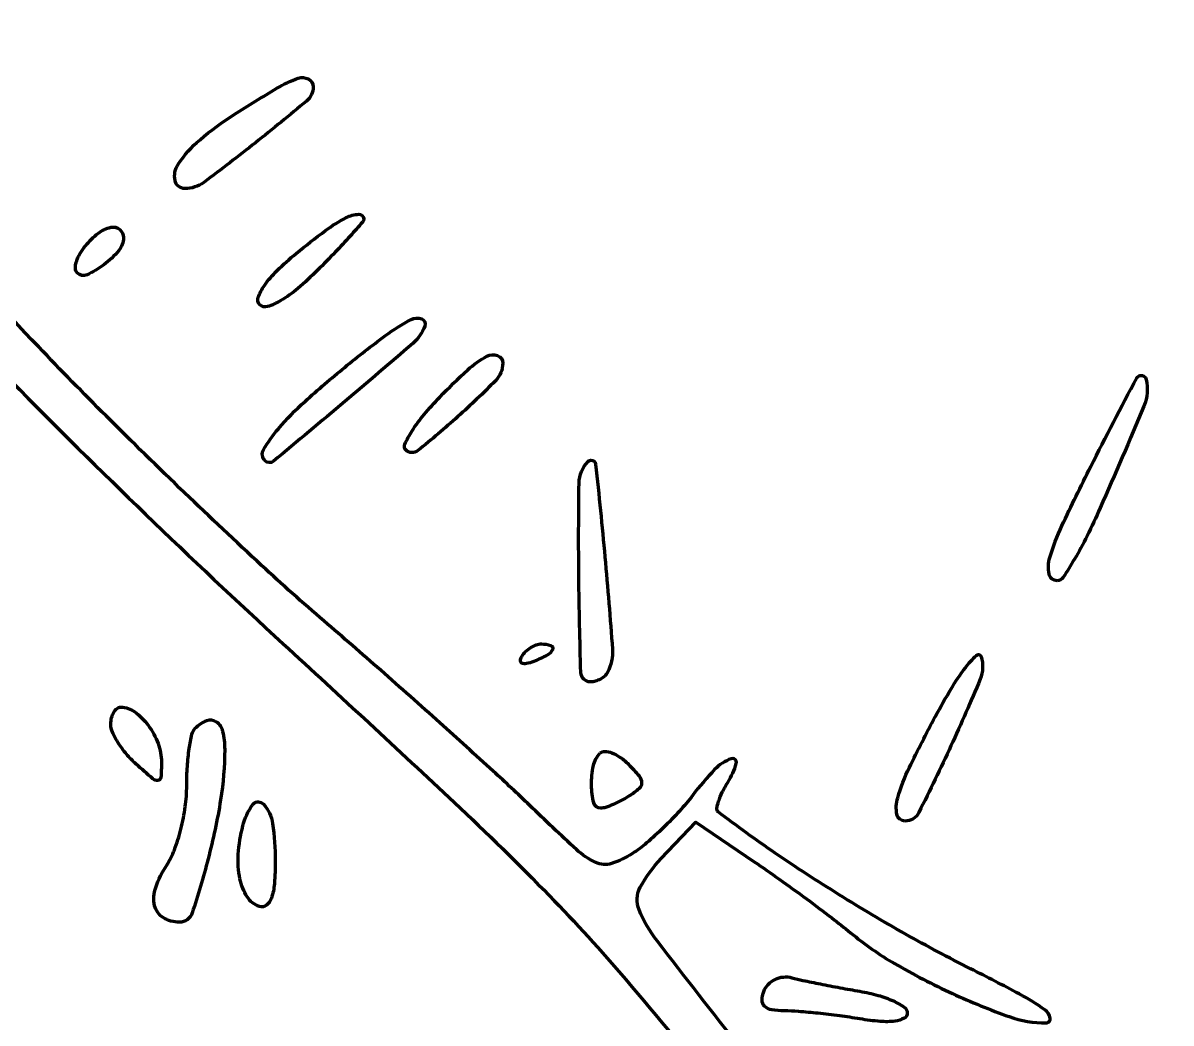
# Model space of a CAD drawing. Extents: x -683.2 to -647, y -482.4 to -428.5.
# Drawn here: x -666.122 to -662.996, y -456.956 to -454.235 of the extents above; entities that cross this region are included whole.
import ezdxf

# ---------------------------------------------------------------- set-up
doc = ezdxf.new("R2010")
doc.units = 0
doc.layers.add('layer0', color=255, linetype='CONTINUOUS', lineweight=100)

msp = doc.modelspace()

# ---------------------------------------------------------------- linework, layer by layer
at = {"layer": 'layer0'}
msp.add_lwpolyline([(-664.3841, -456.5083), (-664.2894, -456.4095), (-664.1308, -456.5171)], dxfattribs=at)
for points, knots in [([(-672.3943, -449.1575), (-672.3516, -449.1482), (-672.3095, -449.1358), (-672.2686, -449.1203), (-672.2686, -449.1203), (-672.2031, -449.0956), (-672.138, -449.0696), (-672.0735, -449.0424), (-672.0735, -449.0424), (-671.9922, -449.008), (-671.9096, -448.977), (-671.8258, -448.9494), (-671.8258, -448.9494), (-671.7664, -448.9298), (-671.7051, -448.9169), (-671.6429, -448.9109), (-671.6429, -448.9109), (-671.5935, -448.9061), (-671.5436, -448.909), (-671.4951, -448.9195), (-671.4951, -448.9195), (-671.4478, -448.9298), (-671.4025, -448.9479), (-671.3611, -448.9732), (-671.3611, -448.9732), (-671.3367, -448.988), (-671.3137, -449.0051), (-671.2923, -449.0241), (-671.2923, -449.0241), (-671.2796, -449.0355), (-671.2719, -449.0514), (-671.2711, -449.0685), (-671.2711, -449.0685), (-671.2704, -449.0822), (-671.2787, -449.0947), (-671.2917, -449.0993), (-671.2917, -449.0993), (-671.3117, -449.1065), (-671.3329, -449.1102), (-671.3542, -449.1102), (-671.3542, -449.1102), (-671.3762, -449.1102), (-671.3976, -449.1177), (-671.4147, -449.1316), (-671.4147, -449.1316), (-671.4297, -449.1436), (-671.4371, -449.1628), (-671.4343, -449.1818), (-671.4343, -449.1818), (-671.4292, -449.216), (-671.4185, -449.2491), (-671.4027, -449.2798), (-671.4027, -449.2798), (-671.3704, -449.3423), (-671.3365, -449.4041), (-671.3013, -449.4651), (-671.3013, -449.4651), (-671.2452, -449.5622), (-671.1848, -449.6567), (-671.1201, -449.7484), (-671.1201, -449.7484), (-671.0541, -449.842), (-670.9841, -449.9328), (-670.9105, -450.0205), (-670.9105, -450.0205), (-670.8092, -450.141), (-670.705, -450.2589), (-670.5977, -450.3742), (-670.5977, -450.3742), (-670.4092, -450.577), (-670.2195, -450.7788), (-670.0289, -450.9796), (-670.0289, -450.9796), (-669.9205, -451.0937), (-669.8129, -451.2086), (-669.7061, -451.3241), (-669.7061, -451.3241), (-669.591, -451.4487), (-669.4765, -451.5739), (-669.3627, -451.6997), (-669.3627, -451.6997), (-669.2574, -451.8162), (-669.1526, -451.9333), (-669.0486, -452.0509), (-669.0486, -452.0509), (-668.9728, -452.1365), (-668.8983, -452.2231), (-668.8249, -452.3108), (-668.8249, -452.3108), (-668.576, -452.6081), (-668.3215, -452.9007), (-668.0615, -453.1883), (-668.0615, -453.1883), (-667.7466, -453.5365), (-667.428, -453.8813), (-667.1057, -454.2226), (-667.1057, -454.2226), (-666.7918, -454.555), (-666.4744, -454.884), (-666.1534, -455.2096), (-666.1534, -455.2096), (-665.9127, -455.4537), (-665.6658, -455.6918), (-665.4131, -455.9236), (-665.4131, -455.9236), (-665.257, -456.0669), (-665.1015, -456.211), (-664.9467, -456.3558), (-664.9467, -456.3558), (-664.8588, -456.4381), (-664.7728, -456.5225), (-664.6889, -456.6089), (-664.6889, -456.6089), (-664.617, -456.6829), (-664.5475, -456.7592), (-664.4806, -456.8377), (-664.4806, -456.8377), (-664.3928, -456.9406), (-664.3065, -457.0448), (-664.2218, -457.1502), (-664.2218, -457.1502), (-664.0589, -457.3529), (-663.8885, -457.5495), (-663.7112, -457.7397), (-663.7112, -457.7397), (-663.552, -457.9104), (-663.3842, -458.073), (-663.2085, -458.2268), (-663.2085, -458.2268), (-663.049, -458.3665), (-662.8816, -458.4971), (-662.7074, -458.618), (-662.7074, -458.618), (-662.5461, -458.7299), (-662.377, -458.8304), (-662.2015, -458.9184), (-662.2015, -458.9184), (-662.162, -458.9383), (-662.1227, -458.9589), (-662.084, -458.9803), (-662.084, -458.9803), (-662.0509, -458.9984), (-662.0184, -459.0176), (-661.9865, -459.0378), (-661.9865, -459.0378), (-661.9606, -459.0542), (-661.935, -459.0711), (-661.9097, -459.0884), (-661.9097, -459.0884), (-661.9036, -459.0926), (-661.9008, -459.1003), (-661.9029, -459.1074), (-661.9029, -459.1074), (-661.9048, -459.1138), (-661.9083, -459.1197), (-661.9131, -459.1244), (-661.9131, -459.1244), (-661.9223, -459.1334), (-661.9319, -459.142), (-661.942, -459.1502), (-661.942, -459.1502), (-661.954, -459.1601), (-661.9666, -459.1695), (-661.9794, -459.1783), (-661.9794, -459.1783), (-661.9933, -459.1878), (-662.0075, -459.1968), (-662.022, -459.2053), (-662.022, -459.2053), (-662.0452, -459.2188), (-662.0692, -459.2312), (-662.0938, -459.2422), (-662.0938, -459.2422), (-662.1075, -459.2484), (-662.1227, -459.2508), (-662.1376, -459.2491), (-662.1376, -459.2491), (-662.1547, -459.2472), (-662.1711, -459.2421), (-662.1863, -459.234), (-662.1863, -459.234), (-662.2219, -459.2149), (-662.2571, -459.1952), (-662.2919, -459.1748), (-662.2919, -459.1748), (-662.3359, -459.149), (-662.3813, -459.1257), (-662.4278, -459.1049), (-662.4278, -459.1049), (-662.4703, -459.0859), (-662.5141, -459.07), (-662.5589, -459.0574), (-662.5589, -459.0574), (-662.5893, -459.0488), (-662.6206, -459.0434), (-662.6522, -459.0413), (-662.6522, -459.0413), (-662.663, -459.0406), (-662.6724, -459.0488), (-662.6732, -459.0597), (-662.6732, -459.0597), (-662.6733, -459.0622), (-662.673, -459.0648), (-662.6722, -459.0672), (-662.6722, -459.0672), (-662.6694, -459.0754), (-662.6644, -459.0826), (-662.6578, -459.088), (-662.6578, -459.088), (-662.6406, -459.1019), (-662.6232, -459.1154), (-662.6053, -459.1284), (-662.6053, -459.1284), (-662.5837, -459.1443), (-662.5616, -459.1596), (-662.5391, -459.1741), (-662.5391, -459.1741), (-662.5142, -459.1902), (-662.4888, -459.2058), (-662.4631, -459.2209), (-662.4631, -459.2209), (-662.438, -459.2355), (-662.4134, -459.2509), (-662.3893, -459.2669), (-662.3893, -459.2669), (-662.3688, -459.2805), (-662.3491, -459.2951), (-662.3301, -459.3106), (-662.3301, -459.3106), (-662.3155, -459.3225), (-662.3014, -459.3351), (-662.2878, -459.3482), (-662.2878, -459.3482), (-662.2831, -459.3528), (-662.2822, -459.36), (-662.2857, -459.3656), (-662.2857, -459.3656), (-662.2896, -459.372), (-662.2952, -459.3772), (-662.3018, -459.3808), (-662.3018, -459.3808), (-662.3193, -459.3901), (-662.3369, -459.3992), (-662.3547, -459.4078), (-662.3547, -459.4078), (-662.3763, -459.4183), (-662.3982, -459.4282), (-662.4203, -459.4375), (-662.4203, -459.4375), (-662.4449, -459.4478), (-662.4696, -459.4576), (-662.4946, -459.4669)], [0, 0, 0, 0, 0.015873, 0.015873, 0.015873, 0.015873, 0.031746, 0.031746, 0.031746, 0.031746, 0.047619, 0.047619, 0.047619, 0.047619, 0.063492, 0.063492, 0.063492, 0.063492, 0.079365, 0.079365, 0.079365, 0.079365, 0.095238, 0.095238, 0.095238, 0.095238, 0.111111, 0.111111, 0.111111, 0.111111, 0.126984, 0.126984, 0.126984, 0.126984, 0.142857, 0.142857, 0.142857, 0.142857, 0.15873, 0.15873, 0.15873, 0.15873, 0.174603, 0.174603, 0.174603, 0.174603, 0.190476, 0.190476, 0.190476, 0.190476, 0.206349, 0.206349, 0.206349, 0.206349, 0.222222, 0.222222, 0.222222, 0.222222, 0.238095, 0.238095, 0.238095, 0.238095, 0.253968, 0.253968, 0.253968, 0.253968, 0.269841, 0.269841, 0.269841, 0.269841, 0.285714, 0.285714, 0.285714, 0.285714, 0.301587, 0.301587, 0.301587, 0.301587, 0.31746, 0.31746, 0.31746, 0.31746, 0.333333, 0.333333, 0.333333, 0.333333, 0.349206, 0.349206, 0.349206, 0.349206, 0.365079, 0.365079, 0.365079, 0.365079, 0.380952, 0.380952, 0.380952, 0.380952, 0.396825, 0.396825, 0.396825, 0.396825, 0.412698, 0.412698, 0.412698, 0.412698, 0.428571, 0.428571, 0.428571, 0.428571, 0.444444, 0.444444, 0.444444, 0.444444, 0.460317, 0.460317, 0.460317, 0.460317, 0.476191, 0.476191, 0.476191, 0.476191, 0.492064, 0.492064, 0.492064, 0.492064, 0.507937, 0.507937, 0.507937, 0.507937, 0.52381, 0.52381, 0.52381, 0.52381, 0.539683, 0.539683, 0.539683, 0.539683, 0.555556, 0.555556, 0.555556, 0.555556, 0.571429, 0.571429, 0.571429, 0.571429, 0.587302, 0.587302, 0.587302, 0.587302, 0.603175, 0.603175, 0.603175, 0.603175, 0.619048, 0.619048, 0.619048, 0.619048, 0.634921, 0.634921, 0.634921, 0.634921, 0.650794, 0.650794, 0.650794, 0.650794, 0.666667, 0.666667, 0.666667, 0.666667, 0.68254, 0.68254, 0.68254, 0.68254, 0.698413, 0.698413, 0.698413, 0.698413, 0.714286, 0.714286, 0.714286, 0.714286, 0.730159, 0.730159, 0.730159, 0.730159, 0.746032, 0.746032, 0.746032, 0.746032, 0.761905, 0.761905, 0.761905, 0.761905, 0.777778, 0.777778, 0.777778, 0.777778, 0.793651, 0.793651, 0.793651, 0.793651, 0.809524, 0.809524, 0.809524, 0.809524, 0.825397, 0.825397, 0.825397, 0.825397, 0.84127, 0.84127, 0.84127, 0.84127, 0.857143, 0.857143, 0.857143, 0.857143, 0.873016, 0.873016, 0.873016, 0.873016, 0.888889, 0.888889, 0.888889, 0.888889, 0.904762, 0.904762, 0.904762, 0.904762, 0.920635, 0.920635, 0.920635, 0.920635, 0.936508, 0.936508, 0.936508, 0.936508, 0.952381, 0.952381, 0.952381, 0.952381, 0.968254, 0.968254, 0.968254, 0.968254, 0.984127, 0.984127, 0.984127, 0.984127, 1, 1, 1, 1]), ([(-666.0787, -455.1162), (-666.1769, -455.0131), (-666.2724, -454.9073), (-666.3652, -454.7993), (-666.3652, -454.7993), (-666.4191, -454.7365), (-666.4653, -454.6676), (-666.5031, -454.594), (-666.5031, -454.594), (-666.5324, -454.5368), (-666.5508, -454.4746), (-666.5574, -454.4107), (-666.5574, -454.4107), (-666.5649, -454.3379), (-666.5632, -454.2645), (-666.5524, -454.1922), (-666.5524, -454.1922), (-666.5477, -454.1608), (-666.545, -454.1292), (-666.5446, -454.0974), (-666.5446, -454.0974), (-666.5442, -454.0742), (-666.5477, -454.0511), (-666.555, -454.029), (-666.555, -454.029), (-666.5636, -454.003), (-666.5752, -453.978), (-666.5896, -453.9547), (-666.5896, -453.9547), (-666.6164, -453.9113), (-666.6441, -453.8686), (-666.6727, -453.8265), (-666.6727, -453.8265), (-666.7213, -453.7551), (-666.7657, -453.681), (-666.806, -453.6047), (-666.806, -453.6047), (-666.8404, -453.5394), (-666.8689, -453.4713), (-666.8912, -453.401), (-666.8912, -453.401), (-666.9117, -453.3366), (-666.9257, -453.2703), (-666.933, -453.2031), (-666.933, -453.2031), (-666.9404, -453.1353), (-666.9412, -453.067), (-666.9354, -452.9991), (-666.9354, -452.9991), (-666.9308, -452.9451), (-666.9296, -452.8909), (-666.9319, -452.8368), (-666.9319, -452.8368), (-666.9339, -452.7877), (-666.9401, -452.7388), (-666.9504, -452.6907), (-666.9504, -452.6907), (-666.9596, -452.6481), (-666.9728, -452.6065), (-666.9899, -452.5664), (-666.9899, -452.5664), (-667.0048, -452.5315), (-667.0247, -452.4989), (-667.049, -452.4696), (-667.049, -452.4696), (-667.0667, -452.4483), (-667.0891, -452.4315), (-667.1144, -452.4204), (-667.1144, -452.4204), (-667.128, -452.4145), (-667.1439, -452.4207), (-667.1498, -452.4343), (-667.1498, -452.4343), (-667.1506, -452.4363), (-667.1512, -452.4383), (-667.1516, -452.4405), (-667.1516, -452.4405), (-667.1572, -452.4724), (-667.1545, -452.5053), (-667.1438, -452.536), (-667.1438, -452.536), (-667.1274, -452.5832), (-667.1075, -452.6292), (-667.0844, -452.6734), (-667.0844, -452.6734), (-667.0715, -452.6981), (-667.0601, -452.7234), (-667.0504, -452.7494), (-667.0504, -452.7494), (-667.042, -452.7715), (-667.0358, -452.7944), (-667.0319, -452.8177), (-667.0319, -452.8177), (-667.0278, -452.842), (-667.026, -452.8666), (-667.0264, -452.8913), (-667.0264, -452.8913), (-667.027, -452.9223), (-667.0289, -452.9533), (-667.0323, -452.9841), (-667.0323, -452.9841), (-667.0392, -453.0473), (-667.0383, -453.111), (-667.0295, -453.1739), (-667.0295, -453.1739), (-667.0185, -453.2529), (-667.0025, -453.3311), (-666.9816, -453.4081), (-666.9816, -453.4081), (-666.9595, -453.4896), (-666.9324, -453.5697), (-666.9005, -453.648), (-666.9005, -453.648), (-666.871, -453.7204), (-666.8359, -453.7904), (-666.7955, -453.8574), (-666.7955, -453.8574), (-666.7744, -453.8925), (-666.7548, -453.9286), (-666.7367, -453.9654), (-666.7367, -453.9654), (-666.722, -453.9954), (-666.7097, -454.0265), (-666.6999, -454.0584), (-666.6999, -454.0584), (-666.6898, -454.0911), (-666.6823, -454.1245), (-666.6774, -454.1583), (-666.6774, -454.1583), (-666.671, -454.2016), (-666.6663, -454.2451), (-666.6632, -454.2887)], [0, 0, 0, 0, 0.030303, 0.030303, 0.030303, 0.030303, 0.060606, 0.060606, 0.060606, 0.060606, 0.090909, 0.090909, 0.090909, 0.090909, 0.121212, 0.121212, 0.121212, 0.121212, 0.151515, 0.151515, 0.151515, 0.151515, 0.181818, 0.181818, 0.181818, 0.181818, 0.212121, 0.212121, 0.212121, 0.212121, 0.242424, 0.242424, 0.242424, 0.242424, 0.272727, 0.272727, 0.272727, 0.272727, 0.30303, 0.30303, 0.30303, 0.30303, 0.333333, 0.333333, 0.333333, 0.333333, 0.363636, 0.363636, 0.363636, 0.363636, 0.393939, 0.393939, 0.393939, 0.393939, 0.424242, 0.424242, 0.424242, 0.424242, 0.454545, 0.454545, 0.454545, 0.454545, 0.484848, 0.484848, 0.484848, 0.484848, 0.515152, 0.515152, 0.515152, 0.515152, 0.545455, 0.545455, 0.545455, 0.545455, 0.575758, 0.575758, 0.575758, 0.575758, 0.606061, 0.606061, 0.606061, 0.606061, 0.636364, 0.636364, 0.636364, 0.636364, 0.666667, 0.666667, 0.666667, 0.666667, 0.69697, 0.69697, 0.69697, 0.69697, 0.727273, 0.727273, 0.727273, 0.727273, 0.757576, 0.757576, 0.757576, 0.757576, 0.787879, 0.787879, 0.787879, 0.787879, 0.818182, 0.818182, 0.818182, 0.818182, 0.848485, 0.848485, 0.848485, 0.848485, 0.878788, 0.878788, 0.878788, 0.878788, 0.909091, 0.909091, 0.909091, 0.909091, 0.939394, 0.939394, 0.939394, 0.939394, 0.969697, 0.969697, 0.969697, 0.969697, 1, 1, 1, 1]), ([(-665.3725, -454.3853), (-665.3925, -454.3923), (-665.4118, -454.4013), (-665.4301, -454.4123), (-665.4301, -454.4123), (-665.4692, -454.4358), (-665.5081, -454.4597), (-665.5466, -454.4842), (-665.5466, -454.4842), (-665.579, -454.5048), (-665.61, -454.5275), (-665.6393, -454.5523), (-665.6393, -454.5523), (-665.6622, -454.5716), (-665.6823, -454.5941), (-665.6989, -454.6191), (-665.6989, -454.6191), (-665.7076, -454.6321), (-665.7107, -454.648), (-665.7076, -454.6633), (-665.7076, -454.6633), (-665.705, -454.6762), (-665.6937, -454.6854), (-665.6807, -454.6854), (-665.6807, -454.6854), (-665.6622, -454.6854), (-665.6442, -454.6795), (-665.6293, -454.6685), (-665.6293, -454.6685), (-665.5819, -454.6333), (-665.535, -454.5974), (-665.4888, -454.5607), (-665.4888, -454.5607), (-665.4418, -454.5235), (-665.3954, -454.4856), (-665.3495, -454.4471), (-665.3495, -454.4471), (-665.3381, -454.4375), (-665.3315, -454.4234), (-665.3315, -454.4085), (-665.3315, -454.4085), (-665.3315, -454.3996), (-665.3365, -454.3914), (-665.3445, -454.3872), (-665.3445, -454.3872), (-665.3531, -454.3827), (-665.3633, -454.382), (-665.3725, -454.3853), (-665.3725, -454.3853), (-665.3725, -454.3853), (-665.3725, -454.3853), (-665.3725, -454.3853)], [0, 0, 0, 0, 0.076923, 0.076923, 0.076923, 0.076923, 0.153846, 0.153846, 0.153846, 0.153846, 0.230769, 0.230769, 0.230769, 0.230769, 0.307692, 0.307692, 0.307692, 0.307692, 0.384615, 0.384615, 0.384615, 0.384615, 0.461538, 0.461538, 0.461538, 0.461538, 0.538462, 0.538462, 0.538462, 0.538462, 0.615385, 0.615385, 0.615385, 0.615385, 0.692308, 0.692308, 0.692308, 0.692308, 0.769231, 0.769231, 0.769231, 0.769231, 0.846154, 0.846154, 0.846154, 0.846154, 0.923077, 0.923077, 0.923077, 0.923077, 1, 1, 1, 1]), ([(-665.2414, -454.7644), (-665.2612, -454.7746), (-665.2802, -454.7864), (-665.2982, -454.7997), (-665.2982, -454.7997), (-665.3252, -454.8198), (-665.3517, -454.8405), (-665.3777, -454.8619), (-665.3777, -454.8619), (-665.3956, -454.8767), (-665.413, -454.8922), (-665.4296, -454.9084), (-665.4296, -454.9084), (-665.4423, -454.9209), (-665.454, -454.9344), (-665.4643, -454.949), (-665.4643, -454.949), (-665.4714, -454.9589), (-665.4771, -454.9698), (-665.4813, -454.9812), (-665.4813, -454.9812), (-665.4838, -454.9882), (-665.4821, -454.9961), (-665.4768, -455.0013), (-665.4768, -455.0013), (-665.4713, -455.0068), (-665.4632, -455.0088), (-665.4557, -455.0065), (-665.4557, -455.0065), (-665.4431, -455.0025), (-665.431, -454.997), (-665.4196, -454.9902), (-665.4196, -454.9902), (-665.4033, -454.9805), (-665.3878, -454.9694), (-665.3734, -454.9571), (-665.3734, -454.9571), (-665.3547, -454.9412), (-665.3368, -454.9247), (-665.3195, -454.9074), (-665.3195, -454.9074), (-665.3033, -454.8911), (-665.2872, -454.8748), (-665.2714, -454.8582), (-665.2714, -454.8582), (-665.2576, -454.8439), (-665.2441, -454.8294), (-665.2308, -454.8146), (-665.2308, -454.8146), (-665.2195, -454.8021), (-665.2083, -454.7895), (-665.1973, -454.7769), (-665.1973, -454.7769), (-665.1951, -454.7744), (-665.1939, -454.7712), (-665.1939, -454.768), (-665.1939, -454.768), (-665.1939, -454.7677), (-665.1939, -454.7675), (-665.1939, -454.7672), (-665.1939, -454.7672), (-665.1944, -454.7601), (-665.2005, -454.7547), (-665.2076, -454.7552), (-665.2076, -454.7552), (-665.2194, -454.7559), (-665.2309, -454.7591), (-665.2414, -454.7644), (-665.2414, -454.7644), (-665.2414, -454.7644), (-665.2414, -454.7644), (-665.2414, -454.7644)], [0, 0, 0, 0, 0.055556, 0.055556, 0.055556, 0.055556, 0.111111, 0.111111, 0.111111, 0.111111, 0.166667, 0.166667, 0.166667, 0.166667, 0.222222, 0.222222, 0.222222, 0.222222, 0.277778, 0.277778, 0.277778, 0.277778, 0.333333, 0.333333, 0.333333, 0.333333, 0.388889, 0.388889, 0.388889, 0.388889, 0.444444, 0.444444, 0.444444, 0.444444, 0.5, 0.5, 0.5, 0.5, 0.555556, 0.555556, 0.555556, 0.555556, 0.611111, 0.611111, 0.611111, 0.611111, 0.666667, 0.666667, 0.666667, 0.666667, 0.722222, 0.722222, 0.722222, 0.722222, 0.777778, 0.777778, 0.777778, 0.777778, 0.833333, 0.833333, 0.833333, 0.833333, 0.888889, 0.888889, 0.888889, 0.888889, 0.944444, 0.944444, 0.944444, 0.944444, 1, 1, 1, 1]), ([(-665.8478, -454.8188), (-665.8478, -454.8102), (-665.8516, -454.802), (-665.8582, -454.7964), (-665.8582, -454.7964), (-665.8647, -454.791), (-665.8735, -454.7888), (-665.8818, -454.7906), (-665.8818, -454.7906), (-665.8943, -454.7933), (-665.9062, -454.7988), (-665.9163, -454.8067), (-665.9163, -454.8067), (-665.9293, -454.8169), (-665.9412, -454.8284), (-665.9517, -454.8411), (-665.9517, -454.8411), (-665.9573, -454.8479), (-665.9624, -454.8551), (-665.9668, -454.8627), (-665.9668, -454.8627), (-665.9708, -454.8696), (-665.9739, -454.8768), (-665.9762, -454.8844), (-665.9762, -454.8844), (-665.978, -454.8904), (-665.9789, -454.8966), (-665.9789, -454.9028), (-665.9789, -454.9028), (-665.9789, -454.9073), (-665.9772, -454.9117), (-665.974, -454.9148), (-665.974, -454.9148), (-665.9669, -454.9219), (-665.9562, -454.9239), (-665.9471, -454.9198), (-665.9471, -454.9198), (-665.9309, -454.9125), (-665.9156, -454.9034), (-665.9015, -454.8927), (-665.9015, -454.8927), (-665.8865, -454.8813), (-665.8727, -454.8682), (-665.8605, -454.8537), (-665.8605, -454.8537), (-665.8523, -454.844), (-665.8478, -454.8316), (-665.8478, -454.8188), (-665.8478, -454.8188), (-665.8478, -454.8188), (-665.8478, -454.8188), (-665.8478, -454.8188)], [0, 0, 0, 0, 0.076923, 0.076923, 0.076923, 0.076923, 0.153846, 0.153846, 0.153846, 0.153846, 0.230769, 0.230769, 0.230769, 0.230769, 0.307692, 0.307692, 0.307692, 0.307692, 0.384615, 0.384615, 0.384615, 0.384615, 0.461538, 0.461538, 0.461538, 0.461538, 0.538462, 0.538462, 0.538462, 0.538462, 0.615385, 0.615385, 0.615385, 0.615385, 0.692308, 0.692308, 0.692308, 0.692308, 0.769231, 0.769231, 0.769231, 0.769231, 0.846154, 0.846154, 0.846154, 0.846154, 0.923077, 0.923077, 0.923077, 0.923077, 1, 1, 1, 1]), ([(-665.0651, -455.0416), (-665.0895, -455.0542), (-665.1129, -455.0688), (-665.1349, -455.0854), (-665.1349, -455.0854), (-665.1724, -455.1135), (-665.2092, -455.1422), (-665.2455, -455.1718), (-665.2455, -455.1718), (-665.2824, -455.2017), (-665.3185, -455.2326), (-665.3537, -455.2644), (-665.3537, -455.2644), (-665.3795, -455.2877), (-665.4037, -455.3126), (-665.4263, -455.339), (-665.4263, -455.339), (-665.4413, -455.3567), (-665.4548, -455.3757), (-665.4666, -455.3958), (-665.4666, -455.3958), (-665.4724, -455.4056), (-665.4707, -455.4181), (-665.4626, -455.4261), (-665.4626, -455.4261), (-665.4564, -455.4323), (-665.4465, -455.4328), (-665.4398, -455.4272), (-665.4398, -455.4272), (-665.3747, -455.3733), (-665.3099, -455.3191), (-665.2453, -455.2647), (-665.2453, -455.2647), (-665.1832, -455.2125), (-665.1216, -455.1598), (-665.0604, -455.1067), (-665.0604, -455.1067), (-665.0457, -455.094), (-665.0344, -455.0779), (-665.0276, -455.0597), (-665.0276, -455.0597), (-665.0246, -455.052), (-665.0284, -455.0433), (-665.0361, -455.0402), (-665.0361, -455.0402), (-665.0455, -455.0365), (-665.0561, -455.037), (-665.0651, -455.0416), (-665.0651, -455.0416), (-665.0651, -455.0416), (-665.0651, -455.0416), (-665.0651, -455.0416)], [0, 0, 0, 0, 0.076923, 0.076923, 0.076923, 0.076923, 0.153846, 0.153846, 0.153846, 0.153846, 0.230769, 0.230769, 0.230769, 0.230769, 0.307692, 0.307692, 0.307692, 0.307692, 0.384615, 0.384615, 0.384615, 0.384615, 0.461538, 0.461538, 0.461538, 0.461538, 0.538462, 0.538462, 0.538462, 0.538462, 0.615385, 0.615385, 0.615385, 0.615385, 0.692308, 0.692308, 0.692308, 0.692308, 0.769231, 0.769231, 0.769231, 0.769231, 0.846154, 0.846154, 0.846154, 0.846154, 0.923077, 0.923077, 0.923077, 0.923077, 1, 1, 1, 1]), ([(-664.1308, -456.5171), (-664.1078, -456.5326), (-664.0851, -456.5484), (-664.0625, -456.5645), (-664.0625, -456.5645), (-664.0377, -456.5822), (-664.013, -456.6), (-663.9885, -456.6181), (-663.9885, -456.6181), (-663.9653, -456.6351), (-663.9424, -456.6523), (-663.9196, -456.6697), (-663.9196, -456.6697), (-663.9025, -456.6828), (-663.8856, -456.6963), (-663.8689, -456.71), (-663.8689, -456.71), (-663.8311, -456.7412), (-663.7908, -456.7693), (-663.7485, -456.7939), (-663.7485, -456.7939), (-663.6973, -456.8236), (-663.6448, -456.8508), (-663.5911, -456.8755), (-663.5911, -456.8755), (-663.5405, -456.8988), (-663.489, -456.9197), (-663.4366, -456.9384), (-663.4366, -456.9384), (-663.4041, -456.9499), (-663.3699, -456.9557), (-663.3355, -456.9554), (-663.3355, -456.9554), (-663.3348, -456.9554), (-663.3341, -456.9553), (-663.3334, -456.9552), (-663.3334, -456.9552), (-663.3275, -456.954), (-663.3237, -456.9482), (-663.3249, -456.9423), (-663.3249, -456.9423), (-663.3267, -456.9333), (-663.3318, -456.9254), (-663.3393, -456.92), (-663.3393, -456.92), (-663.3617, -456.904), (-663.3851, -456.8895), (-663.4094, -456.8766), (-663.4094, -456.8766), (-663.4533, -456.8532), (-663.4975, -456.8303), (-663.542, -456.808), (-663.542, -456.808), (-663.6017, -456.7781), (-663.6606, -456.7467), (-663.7188, -456.7139), (-663.7188, -456.7139), (-663.7798, -456.6794), (-663.8401, -456.6437), (-663.8997, -456.6066), (-663.8997, -456.6066), (-663.9584, -456.5701), (-664.0164, -456.5323), (-664.0735, -456.4933), (-664.0735, -456.4933), (-664.1264, -456.4572), (-664.1782, -456.4197), (-664.229, -456.3808), (-664.229, -456.3808), (-664.2317, -456.3787), (-664.2331, -456.3753), (-664.2325, -456.3719), (-664.2325, -456.3719), (-664.2315, -456.3653), (-664.23, -456.3588), (-664.2278, -456.3524), (-664.2278, -456.3524), (-664.2251, -456.3441), (-664.2217, -456.3359), (-664.2178, -456.328), (-664.2178, -456.328), (-664.2133, -456.3189), (-664.2083, -456.31), (-664.2029, -456.3013), (-664.2029, -456.3013), (-664.1928, -456.2852), (-664.1849, -456.2677), (-664.1795, -456.2495), (-664.1795, -456.2495), (-664.1788, -456.2473), (-664.1789, -456.245), (-664.1797, -456.2429), (-664.1797, -456.2429), (-664.1817, -456.2374), (-664.1877, -456.2346), (-664.1932, -456.2366), (-664.1932, -456.2366), (-664.2104, -456.2429), (-664.2259, -456.253), (-664.2385, -456.2663), (-664.2385, -456.2663), (-664.2596, -456.2885), (-664.2795, -456.3118), (-664.2982, -456.3361), (-664.2982, -456.3361), (-664.3096, -456.351), (-664.3217, -456.3655), (-664.3344, -456.3793), (-664.3344, -456.3793), (-664.3487, -456.3949), (-664.3635, -456.4101), (-664.3787, -456.4247), (-664.3787, -456.4247), (-664.3933, -456.4388), (-664.4083, -456.4525), (-664.4238, -456.4657), (-664.4238, -456.4657), (-664.436, -456.476), (-664.4489, -456.4857), (-664.4623, -456.4945), (-664.4623, -456.4945), (-664.48, -456.506), (-664.4991, -456.5152), (-664.5192, -456.5216), (-664.5192, -456.5216), (-664.5334, -456.5262), (-664.5488, -456.5252), (-664.5623, -456.5189), (-664.5623, -456.5189), (-664.5816, -456.5099), (-664.5994, -456.498), (-664.615, -456.4836), (-664.615, -456.4836), (-664.6578, -456.4441), (-664.7001, -456.4041), (-664.742, -456.3637), (-664.742, -456.3637), (-664.7747, -456.3322), (-664.8077, -456.3011), (-664.8412, -456.2705), (-664.8412, -456.2705), (-664.8895, -456.2265), (-664.9379, -456.1827), (-664.9865, -456.1391), (-664.9865, -456.1391), (-665.04, -456.0912), (-665.0938, -456.0435), (-665.1477, -455.9961), (-665.1477, -455.9961), (-665.199, -455.951), (-665.2505, -455.9063), (-665.3022, -455.8618), (-665.3022, -455.8618), (-665.3597, -455.8125), (-665.4163, -455.7621), (-665.4719, -455.7106), (-665.4719, -455.7106), (-665.5424, -455.6454), (-665.6122, -455.5795), (-665.6815, -455.513), (-665.6815, -455.513), (-665.7533, -455.444), (-665.8245, -455.3744), (-665.895, -455.3041), (-665.895, -455.3041), (-665.957, -455.2423), (-666.0182, -455.1797), (-666.0787, -455.1162), (-666.0787, -455.1162), (-666.0787, -455.1162), (-666.0787, -455.1162), (-666.0787, -455.1162)], [0, 0, 0, 0, 0.023256, 0.023256, 0.023256, 0.023256, 0.046512, 0.046512, 0.046512, 0.046512, 0.069767, 0.069767, 0.069767, 0.069767, 0.093023, 0.093023, 0.093023, 0.093023, 0.116279, 0.116279, 0.116279, 0.116279, 0.139535, 0.139535, 0.139535, 0.139535, 0.162791, 0.162791, 0.162791, 0.162791, 0.186047, 0.186047, 0.186047, 0.186047, 0.209302, 0.209302, 0.209302, 0.209302, 0.232558, 0.232558, 0.232558, 0.232558, 0.255814, 0.255814, 0.255814, 0.255814, 0.27907, 0.27907, 0.27907, 0.27907, 0.302326, 0.302326, 0.302326, 0.302326, 0.325581, 0.325581, 0.325581, 0.325581, 0.348837, 0.348837, 0.348837, 0.348837, 0.372093, 0.372093, 0.372093, 0.372093, 0.395349, 0.395349, 0.395349, 0.395349, 0.418605, 0.418605, 0.418605, 0.418605, 0.44186, 0.44186, 0.44186, 0.44186, 0.465116, 0.465116, 0.465116, 0.465116, 0.488372, 0.488372, 0.488372, 0.488372, 0.511628, 0.511628, 0.511628, 0.511628, 0.534884, 0.534884, 0.534884, 0.534884, 0.55814, 0.55814, 0.55814, 0.55814, 0.581395, 0.581395, 0.581395, 0.581395, 0.604651, 0.604651, 0.604651, 0.604651, 0.627907, 0.627907, 0.627907, 0.627907, 0.651163, 0.651163, 0.651163, 0.651163, 0.674419, 0.674419, 0.674419, 0.674419, 0.697674, 0.697674, 0.697674, 0.697674, 0.72093, 0.72093, 0.72093, 0.72093, 0.744186, 0.744186, 0.744186, 0.744186, 0.767442, 0.767442, 0.767442, 0.767442, 0.790698, 0.790698, 0.790698, 0.790698, 0.813953, 0.813953, 0.813953, 0.813953, 0.837209, 0.837209, 0.837209, 0.837209, 0.860465, 0.860465, 0.860465, 0.860465, 0.883721, 0.883721, 0.883721, 0.883721, 0.906977, 0.906977, 0.906977, 0.906977, 0.930233, 0.930233, 0.930233, 0.930233, 0.953488, 0.953488, 0.953488, 0.953488, 0.976744, 0.976744, 0.976744, 0.976744, 1, 1, 1, 1]), ([(-664.9108, -455.1788), (-664.9369, -455.2027), (-664.9623, -455.2273), (-664.9869, -455.2527), (-664.9869, -455.2527), (-665.0018, -455.2681), (-665.0161, -455.284), (-665.0297, -455.3004), (-665.0297, -455.3004), (-665.0414, -455.3144), (-665.0521, -455.3291), (-665.062, -455.3445), (-665.062, -455.3445), (-665.0694, -455.356), (-665.076, -455.3681), (-665.082, -455.3805), (-665.082, -455.3805), (-665.0845, -455.386), (-665.0834, -455.3924), (-665.0792, -455.3966), (-665.0792, -455.3966), (-665.0703, -455.4055), (-665.0562, -455.4062), (-665.0464, -455.3983), (-665.0464, -455.3983), (-665.0095, -455.3684), (-664.9733, -455.3376), (-664.9378, -455.3059), (-664.9378, -455.3059), (-664.9025, -455.2743), (-664.8682, -455.2417), (-664.8349, -455.2081), (-664.8349, -455.2081), (-664.8224, -455.1954), (-664.8153, -455.1783), (-664.8153, -455.1605), (-664.8153, -455.1605), (-664.8153, -455.1513), (-664.821, -455.1431), (-664.8295, -455.1399), (-664.8295, -455.1399), (-664.8391, -455.1362), (-664.8497, -455.1369), (-664.8586, -455.1417), (-664.8586, -455.1417), (-664.8775, -455.1519), (-664.895, -455.1643), (-664.9108, -455.1788), (-664.9108, -455.1788), (-664.9108, -455.1788), (-664.9108, -455.1788), (-664.9108, -455.1788)], [0, 0, 0, 0, 0.076923, 0.076923, 0.076923, 0.076923, 0.153846, 0.153846, 0.153846, 0.153846, 0.230769, 0.230769, 0.230769, 0.230769, 0.307692, 0.307692, 0.307692, 0.307692, 0.384615, 0.384615, 0.384615, 0.384615, 0.461538, 0.461538, 0.461538, 0.461538, 0.538462, 0.538462, 0.538462, 0.538462, 0.615385, 0.615385, 0.615385, 0.615385, 0.692308, 0.692308, 0.692308, 0.692308, 0.769231, 0.769231, 0.769231, 0.769231, 0.846154, 0.846154, 0.846154, 0.846154, 0.923077, 0.923077, 0.923077, 0.923077, 1, 1, 1, 1]), ([(-663.3058, -455.7523), (-663.2996, -455.7523), (-663.2938, -455.7491), (-663.2904, -455.744), (-663.2904, -455.744), (-663.2795, -455.7276), (-663.2692, -455.711), (-663.2592, -455.6941), (-663.2592, -455.6941), (-663.2468, -455.6732), (-663.2352, -455.6519), (-663.2244, -455.6302), (-663.2244, -455.6302), (-663.212, -455.6052), (-663.2001, -455.5799), (-663.1889, -455.5544), (-663.1889, -455.5544), (-663.1483, -455.4623), (-663.1086, -455.3698), (-663.0699, -455.277), (-663.0699, -455.277), (-663.0604, -455.2541), (-663.0582, -455.2289), (-663.0637, -455.2047), (-663.0637, -455.2047), (-663.0654, -455.1971), (-663.0729, -455.1924), (-663.0804, -455.1942), (-663.0804, -455.1942), (-663.0844, -455.195), (-663.0877, -455.1976), (-663.0896, -455.2012), (-663.0896, -455.2012), (-663.1323, -455.2808), (-663.174, -455.361), (-663.2146, -455.4417), (-663.2146, -455.4417), (-663.2415, -455.4951), (-663.2678, -455.5489), (-663.2933, -455.603), (-663.2933, -455.603), (-663.3065, -455.6309), (-663.3174, -455.6598), (-663.3262, -455.6894), (-663.3262, -455.6894), (-663.3304, -455.7039), (-663.3311, -455.7192), (-663.3281, -455.7341), (-663.3281, -455.7341), (-663.3259, -455.7447), (-663.3166, -455.7523), (-663.3058, -455.7523), (-663.3058, -455.7523), (-663.3058, -455.7523), (-663.3058, -455.7523), (-663.3058, -455.7523)], [0, 0, 0, 0, 0.071429, 0.071429, 0.071429, 0.071429, 0.142857, 0.142857, 0.142857, 0.142857, 0.214286, 0.214286, 0.214286, 0.214286, 0.285714, 0.285714, 0.285714, 0.285714, 0.357143, 0.357143, 0.357143, 0.357143, 0.428571, 0.428571, 0.428571, 0.428571, 0.5, 0.5, 0.5, 0.5, 0.571429, 0.571429, 0.571429, 0.571429, 0.642857, 0.642857, 0.642857, 0.642857, 0.714286, 0.714286, 0.714286, 0.714286, 0.785714, 0.785714, 0.785714, 0.785714, 0.857143, 0.857143, 0.857143, 0.857143, 0.928571, 0.928571, 0.928571, 0.928571, 1, 1, 1, 1]), ([(-664.583, -455.4279), (-664.5985, -455.4435), (-664.6074, -455.4646), (-664.6077, -455.4866), (-664.6077, -455.4866), (-664.6089, -455.5717), (-664.6091, -455.6569), (-664.6082, -455.7421), (-664.6082, -455.7421), (-664.6073, -455.8287), (-664.6055, -455.9154), (-664.6028, -456.002), (-664.6028, -456.002), (-664.6024, -456.0163), (-664.5907, -456.0276), (-664.5765, -456.0276), (-664.5765, -456.0276), (-664.5719, -456.0276), (-664.5674, -456.0269), (-664.563, -456.0257), (-664.563, -456.0257), (-664.5583, -456.0243), (-664.5538, -456.0224), (-664.5495, -456.02), (-664.5495, -456.02), (-664.5453, -456.0177), (-664.5414, -456.0149), (-664.5379, -456.0116), (-664.5379, -456.0116), (-664.5348, -456.0088), (-664.5322, -456.0055), (-664.5302, -456.0018), (-664.5302, -456.0018), (-664.5198, -455.9825), (-664.5151, -455.9606), (-664.5167, -455.9388), (-664.5167, -455.9388), (-664.5228, -455.8549), (-664.5296, -455.7711), (-664.5373, -455.6875), (-664.5373, -455.6875), (-664.545, -455.6033), (-664.5535, -455.5191), (-664.5626, -455.4351), (-664.5626, -455.4351), (-664.5632, -455.4285), (-664.5692, -455.4237), (-664.5758, -455.4244), (-664.5758, -455.4244), (-664.5786, -455.4247), (-664.5811, -455.4259), (-664.583, -455.4279)], [0, 0, 0, 0, 0.076923, 0.076923, 0.076923, 0.076923, 0.153846, 0.153846, 0.153846, 0.153846, 0.230769, 0.230769, 0.230769, 0.230769, 0.307692, 0.307692, 0.307692, 0.307692, 0.384615, 0.384615, 0.384615, 0.384615, 0.461538, 0.461538, 0.461538, 0.461538, 0.538462, 0.538462, 0.538462, 0.538462, 0.615385, 0.615385, 0.615385, 0.615385, 0.692308, 0.692308, 0.692308, 0.692308, 0.769231, 0.769231, 0.769231, 0.769231, 0.846154, 0.846154, 0.846154, 0.846154, 0.923077, 0.923077, 0.923077, 0.923077, 1, 1, 1, 1]), ([(-664.6846, -455.9284), (-664.6928, -455.9257), (-664.7014, -455.9243), (-664.7101, -455.9243), (-664.7101, -455.9243), (-664.7148, -455.9243), (-664.7195, -455.9252), (-664.724, -455.9268), (-664.724, -455.9268), (-664.7293, -455.9288), (-664.7344, -455.9313), (-664.7391, -455.9343), (-664.7391, -455.9343), (-664.7441, -455.9375), (-664.7488, -455.9412), (-664.7531, -455.9453), (-664.7531, -455.9453), (-664.757, -455.9492), (-664.7606, -455.9536), (-664.7635, -455.9583), (-664.7635, -455.9583), (-664.7656, -455.9619), (-664.767, -455.9659), (-664.7674, -455.97), (-664.7674, -455.97), (-664.7677, -455.9729), (-664.766, -455.9757), (-664.7633, -455.9768), (-664.7633, -455.9768), (-664.7594, -455.9785), (-664.7551, -455.9788), (-664.751, -455.9779), (-664.751, -455.9779), (-664.7443, -455.9764), (-664.7376, -455.9744), (-664.7311, -455.9719), (-664.7311, -455.9719), (-664.7184, -455.967), (-664.7061, -455.9614), (-664.6942, -455.9551), (-664.6942, -455.9551), (-664.6877, -455.9517), (-664.6826, -455.9462), (-664.6796, -455.9395), (-664.6796, -455.9395), (-664.6796, -455.9393), (-664.6794, -455.939), (-664.6794, -455.9388), (-664.6794, -455.9388), (-664.6779, -455.9344), (-664.6803, -455.9298), (-664.6846, -455.9284), (-664.6846, -455.9284), (-664.6846, -455.9284), (-664.6846, -455.9284), (-664.6846, -455.9284)], [0, 0, 0, 0, 0.071429, 0.071429, 0.071429, 0.071429, 0.142857, 0.142857, 0.142857, 0.142857, 0.214286, 0.214286, 0.214286, 0.214286, 0.285714, 0.285714, 0.285714, 0.285714, 0.357143, 0.357143, 0.357143, 0.357143, 0.428571, 0.428571, 0.428571, 0.428571, 0.5, 0.5, 0.5, 0.5, 0.571429, 0.571429, 0.571429, 0.571429, 0.642857, 0.642857, 0.642857, 0.642857, 0.714286, 0.714286, 0.714286, 0.714286, 0.785714, 0.785714, 0.785714, 0.785714, 0.857143, 0.857143, 0.857143, 0.857143, 0.928571, 0.928571, 0.928571, 0.928571, 1, 1, 1, 1]), ([(-663.7204, -456.4061), (-663.7043, -456.4061), (-663.6898, -456.3971), (-663.6826, -456.3828), (-663.6826, -456.3828), (-663.6525, -456.3228), (-663.6234, -456.2624), (-663.5952, -456.2015), (-663.5952, -456.2015), (-663.5675, -456.1416), (-663.541, -456.0811), (-663.5156, -456.0201), (-663.5156, -456.0201), (-663.5074, -456.0006), (-663.5067, -455.9787), (-663.5134, -455.9586), (-663.5134, -455.9586), (-663.5147, -455.9546), (-663.5191, -455.9524), (-663.5231, -455.9537), (-663.5231, -455.9537), (-663.5242, -455.9541), (-663.5253, -455.9547), (-663.5261, -455.9555), (-663.5261, -455.9555), (-663.5369, -455.9659), (-663.5468, -455.9771), (-663.5559, -455.989), (-663.5559, -455.989), (-663.5699, -456.0074), (-663.5828, -456.0264), (-663.5947, -456.0461), (-663.5947, -456.0461), (-663.6098, -456.0713), (-663.6243, -456.0968), (-663.6381, -456.1227), (-663.6381, -456.1227), (-663.6624, -456.1682), (-663.6858, -456.2142), (-663.7084, -456.2606), (-663.7084, -456.2606), (-663.7214, -456.2871), (-663.7321, -456.3147), (-663.7402, -456.343), (-663.7402, -456.343), (-663.7445, -456.3577), (-663.7452, -456.3731), (-663.7423, -456.388), (-663.7423, -456.388), (-663.7403, -456.3985), (-663.7311, -456.4061), (-663.7204, -456.4061), (-663.7204, -456.4061), (-663.7204, -456.4061), (-663.7204, -456.4061), (-663.7204, -456.4061)], [0, 0, 0, 0, 0.071429, 0.071429, 0.071429, 0.071429, 0.142857, 0.142857, 0.142857, 0.142857, 0.214286, 0.214286, 0.214286, 0.214286, 0.285714, 0.285714, 0.285714, 0.285714, 0.357143, 0.357143, 0.357143, 0.357143, 0.428571, 0.428571, 0.428571, 0.428571, 0.5, 0.5, 0.5, 0.5, 0.571429, 0.571429, 0.571429, 0.571429, 0.642857, 0.642857, 0.642857, 0.642857, 0.714286, 0.714286, 0.714286, 0.714286, 0.785714, 0.785714, 0.785714, 0.785714, 0.857143, 0.857143, 0.857143, 0.857143, 0.928571, 0.928571, 0.928571, 0.928571, 1, 1, 1, 1]), ([(-665.754, -456.2958), (-665.7497, -456.2955), (-665.7463, -456.2921), (-665.746, -456.2878), (-665.746, -456.2878), (-665.745, -456.274), (-665.7446, -456.2601), (-665.7446, -456.2463), (-665.7446, -456.2463), (-665.7446, -456.2289), (-665.7477, -456.2118), (-665.7538, -456.1956), (-665.7538, -456.1956), (-665.7604, -456.1778), (-665.7695, -456.161), (-665.7808, -456.1457), (-665.7808, -456.1457), (-665.7911, -456.1317), (-665.8034, -456.1193), (-665.8174, -456.1088), (-665.8174, -456.1088), (-665.8281, -456.1008), (-665.8412, -456.0964), (-665.8547, -456.0964), (-665.8547, -456.0964), (-665.8585, -456.0964), (-665.8621, -456.0977), (-665.8652, -456.0999), (-665.8652, -456.0999), (-665.8688, -456.1027), (-665.8718, -456.1061), (-665.8741, -456.11), (-665.8741, -456.11), (-665.8769, -456.1147), (-665.8789, -456.1197), (-665.8801, -456.125), (-665.8801, -456.125), (-665.8815, -456.1308), (-665.8822, -456.1367), (-665.8822, -456.1427), (-665.8822, -456.1427), (-665.8822, -456.1503), (-665.8806, -456.1578), (-665.8775, -456.1648), (-665.8775, -456.1648), (-665.873, -456.1748), (-665.8679, -456.1844), (-665.862, -456.1937), (-665.862, -456.1937), (-665.8552, -456.2043), (-665.8478, -456.2144), (-665.8397, -456.224), (-665.8397, -456.224), (-665.8315, -456.2337), (-665.8228, -456.2428), (-665.8134, -456.2513), (-665.8134, -456.2513), (-665.7985, -456.2648), (-665.7834, -456.278), (-665.7681, -456.2911), (-665.7681, -456.2911), (-665.7642, -456.2945), (-665.7592, -456.2962), (-665.754, -456.2958), (-665.754, -456.2958), (-665.754, -456.2958), (-665.754, -456.2958), (-665.754, -456.2958)], [0, 0, 0, 0, 0.058824, 0.058824, 0.058824, 0.058824, 0.117647, 0.117647, 0.117647, 0.117647, 0.176471, 0.176471, 0.176471, 0.176471, 0.235294, 0.235294, 0.235294, 0.235294, 0.294118, 0.294118, 0.294118, 0.294118, 0.352941, 0.352941, 0.352941, 0.352941, 0.411765, 0.411765, 0.411765, 0.411765, 0.470588, 0.470588, 0.470588, 0.470588, 0.529412, 0.529412, 0.529412, 0.529412, 0.588235, 0.588235, 0.588235, 0.588235, 0.647059, 0.647059, 0.647059, 0.647059, 0.705882, 0.705882, 0.705882, 0.705882, 0.764706, 0.764706, 0.764706, 0.764706, 0.823529, 0.823529, 0.823529, 0.823529, 0.882353, 0.882353, 0.882353, 0.882353, 0.941176, 0.941176, 0.941176, 0.941176, 1, 1, 1, 1]), ([(-665.7399, -456.669), (-665.7266, -456.6772), (-665.7112, -456.6815), (-665.6956, -456.6815), (-665.6956, -456.6815), (-665.6798, -456.6815), (-665.6658, -456.6713), (-665.6608, -456.6562), (-665.6608, -456.6562), (-665.6449, -456.6078), (-665.6305, -456.5588), (-665.6176, -456.5094), (-665.6176, -456.5094), (-665.6036, -456.4563), (-665.5923, -456.4027), (-665.5835, -456.3486), (-665.5835, -456.3486), (-665.5762, -456.3031), (-665.5724, -456.2571), (-665.5724, -456.2111), (-665.5724, -456.2111), (-665.5724, -456.1947), (-665.5743, -456.1783), (-665.5779, -456.1623), (-665.5779, -456.1623), (-665.5803, -456.1516), (-665.5865, -456.1422), (-665.5955, -456.1358), (-665.5955, -456.1358), (-665.603, -456.1304), (-665.6128, -456.1293), (-665.6214, -456.1328), (-665.6214, -456.1328), (-665.6331, -456.1377), (-665.6438, -456.1448), (-665.6528, -456.1538), (-665.6528, -456.1538), (-665.6572, -456.1582), (-665.6603, -456.1639), (-665.6617, -456.17), (-665.6617, -456.17), (-665.6646, -456.183), (-665.6671, -456.196), (-665.6689, -456.2091), (-665.6689, -456.2091), (-665.6713, -456.225), (-665.673, -456.2411), (-665.674, -456.2572), (-665.674, -456.2572), (-665.6752, -456.2747), (-665.6757, -456.2923), (-665.6757, -456.3098), (-665.6757, -456.3098), (-665.6757, -456.3289), (-665.6771, -456.348), (-665.6797, -456.3669), (-665.6797, -456.3669), (-665.6826, -456.3876), (-665.6866, -456.4081), (-665.6918, -456.4283), (-665.6918, -456.4283), (-665.6966, -456.4475), (-665.7025, -456.4664), (-665.7094, -456.4849), (-665.7094, -456.4849), (-665.7148, -456.4994), (-665.7218, -456.5133), (-665.7303, -456.5263), (-665.7303, -456.5263), (-665.7426, -456.5451), (-665.7526, -456.5653), (-665.7601, -456.5866), (-665.7601, -456.5866), (-665.7657, -456.6026), (-665.7667, -456.6199), (-665.7631, -456.6365), (-665.7631, -456.6365), (-665.76, -456.65), (-665.7516, -456.6617), (-665.7399, -456.669), (-665.7399, -456.669), (-665.7399, -456.669), (-665.7399, -456.669), (-665.7399, -456.669)], [0, 0, 0, 0, 0.047619, 0.047619, 0.047619, 0.047619, 0.095238, 0.095238, 0.095238, 0.095238, 0.142857, 0.142857, 0.142857, 0.142857, 0.190476, 0.190476, 0.190476, 0.190476, 0.238095, 0.238095, 0.238095, 0.238095, 0.285714, 0.285714, 0.285714, 0.285714, 0.333333, 0.333333, 0.333333, 0.333333, 0.380952, 0.380952, 0.380952, 0.380952, 0.428571, 0.428571, 0.428571, 0.428571, 0.47619, 0.47619, 0.47619, 0.47619, 0.52381, 0.52381, 0.52381, 0.52381, 0.571429, 0.571429, 0.571429, 0.571429, 0.619048, 0.619048, 0.619048, 0.619048, 0.666667, 0.666667, 0.666667, 0.666667, 0.714286, 0.714286, 0.714286, 0.714286, 0.761905, 0.761905, 0.761905, 0.761905, 0.809524, 0.809524, 0.809524, 0.809524, 0.857143, 0.857143, 0.857143, 0.857143, 0.904762, 0.904762, 0.904762, 0.904762, 0.952381, 0.952381, 0.952381, 0.952381, 1, 1, 1, 1]), ([(-664.5507, -456.2218), (-664.5598, -456.2309), (-664.566, -456.2425), (-664.5687, -456.2552), (-664.5687, -456.2552), (-664.5723, -456.2728), (-664.574, -456.2907), (-664.5738, -456.3087), (-664.5738, -456.3087), (-664.5735, -456.325), (-664.5714, -456.3411), (-664.5674, -456.3568), (-664.5674, -456.3568), (-664.5652, -456.3654), (-664.5575, -456.3714), (-664.5486, -456.3712), (-664.5486, -456.3712), (-664.5441, -456.3711), (-664.5396, -456.3703), (-664.5353, -456.3689), (-664.5353, -456.3689), (-664.5285, -456.3666), (-664.5218, -456.3641), (-664.5152, -456.3612), (-664.5152, -456.3612), (-664.5076, -456.358), (-664.5002, -456.3544), (-664.4929, -456.3506), (-664.4929, -456.3506), (-664.4855, -456.3467), (-664.4782, -456.3425), (-664.4712, -456.338), (-664.4712, -456.338), (-664.4617, -456.332), (-664.4527, -456.3253), (-664.4443, -456.3179), (-664.4443, -456.3179), (-664.4397, -456.3138), (-664.4371, -456.308), (-664.4373, -456.3018), (-664.4373, -456.3018), (-664.4374, -456.2951), (-664.4399, -456.2886), (-664.4442, -456.2834), (-664.4442, -456.2834), (-664.4534, -456.2724), (-664.4631, -456.2618), (-664.4732, -456.2517), (-664.4732, -456.2517), (-664.4801, -456.2448), (-664.4875, -456.2385), (-664.4955, -456.2329), (-664.4955, -456.2329), (-664.5025, -456.2279), (-664.5101, -456.2238), (-664.5181, -456.2208), (-664.5181, -456.2208), (-664.5244, -456.2184), (-664.5309, -456.217), (-664.5376, -456.2167), (-664.5376, -456.2167), (-664.5425, -456.2165), (-664.5472, -456.2183), (-664.5507, -456.2218)], [0, 0, 0, 0, 0.0625, 0.0625, 0.0625, 0.0625, 0.125, 0.125, 0.125, 0.125, 0.1875, 0.1875, 0.1875, 0.1875, 0.25, 0.25, 0.25, 0.25, 0.3125, 0.3125, 0.3125, 0.3125, 0.375, 0.375, 0.375, 0.375, 0.4375, 0.4375, 0.4375, 0.4375, 0.5, 0.5, 0.5, 0.5, 0.5625, 0.5625, 0.5625, 0.5625, 0.625, 0.625, 0.625, 0.625, 0.6875, 0.6875, 0.6875, 0.6875, 0.75, 0.75, 0.75, 0.75, 0.8125, 0.8125, 0.8125, 0.8125, 0.875, 0.875, 0.875, 0.875, 0.9375, 0.9375, 0.9375, 0.9375, 1, 1, 1, 1]), ([(-665.5309, -456.5634), (-665.5274, -456.5808), (-665.5206, -456.5975), (-665.5111, -456.6125), (-665.5111, -456.6125), (-665.5033, -456.6247), (-665.4916, -456.6339), (-665.4778, -456.6385), (-665.4778, -456.6385), (-665.4714, -456.6406), (-665.4643, -456.6394), (-665.459, -456.6352), (-665.459, -456.6352), (-665.4526, -456.6302), (-665.4478, -456.6235), (-665.4452, -456.6159), (-665.4452, -456.6159), (-665.4408, -456.6032), (-665.4381, -456.5901), (-665.4371, -456.5767), (-665.4371, -456.5767), (-665.4355, -456.5559), (-665.4348, -456.5351), (-665.4348, -456.5143), (-665.4348, -456.5143), (-665.4348, -456.4805), (-665.4371, -456.4467), (-665.4418, -456.4132), (-665.4418, -456.4132), (-665.4446, -456.3933), (-665.4534, -456.3747), (-665.467, -456.36), (-665.467, -456.36), (-665.4742, -456.3522), (-665.4863, -456.3518), (-665.4941, -456.3589), (-665.4941, -456.3589), (-665.4951, -456.3599), (-665.496, -456.3609), (-665.4968, -456.362), (-665.4968, -456.362), (-665.5089, -456.3794), (-665.5178, -456.3987), (-665.5229, -456.4192), (-665.5229, -456.4192), (-665.5292, -456.4446), (-665.5334, -456.4705), (-665.5353, -456.4966), (-665.5353, -456.4966), (-665.5369, -456.519), (-665.5355, -456.5414), (-665.5309, -456.5634), (-665.5309, -456.5634), (-665.5309, -456.5634), (-665.5309, -456.5634), (-665.5309, -456.5634)], [0, 0, 0, 0, 0.071429, 0.071429, 0.071429, 0.071429, 0.142857, 0.142857, 0.142857, 0.142857, 0.214286, 0.214286, 0.214286, 0.214286, 0.285714, 0.285714, 0.285714, 0.285714, 0.357143, 0.357143, 0.357143, 0.357143, 0.428571, 0.428571, 0.428571, 0.428571, 0.5, 0.5, 0.5, 0.5, 0.571429, 0.571429, 0.571429, 0.571429, 0.642857, 0.642857, 0.642857, 0.642857, 0.714286, 0.714286, 0.714286, 0.714286, 0.785714, 0.785714, 0.785714, 0.785714, 0.857143, 0.857143, 0.857143, 0.857143, 0.928571, 0.928571, 0.928571, 0.928571, 1, 1, 1, 1]), ([(-662.4933, -457.0204), (-662.5086, -457.0191), (-662.524, -457.0184), (-662.5394, -457.0184), (-662.5394, -457.0184), (-662.5538, -457.0184), (-662.5681, -457.0192), (-662.5823, -457.0207), (-662.5823, -457.0207), (-662.5941, -457.0219), (-662.6057, -457.0237), (-662.6172, -457.0262), (-662.6172, -457.0262), (-662.6235, -457.0276), (-662.6293, -457.0307), (-662.6339, -457.0352), (-662.6339, -457.0352), (-662.6375, -457.0388), (-662.6375, -457.0447), (-662.6339, -457.0484), (-662.6339, -457.0484), (-662.6331, -457.0491), (-662.6323, -457.0497), (-662.6313, -457.0502), (-662.6313, -457.0502), (-662.6195, -457.0558), (-662.6071, -457.0598), (-662.5942, -457.0622), (-662.5942, -457.0622), (-662.5731, -457.0661), (-662.5516, -457.0685), (-662.5302, -457.0693), (-662.5302, -457.0693), (-662.5032, -457.0703), (-662.4763, -457.0703), (-662.4493, -457.0693), (-662.4493, -457.0693), (-662.4435, -457.0691), (-662.4379, -457.0705), (-662.4329, -457.0734), (-662.4329, -457.0734), (-662.4274, -457.0765), (-662.4227, -457.0808), (-662.4189, -457.0859), (-662.4189, -457.0859), (-662.4147, -457.0917), (-662.4115, -457.0983), (-662.4095, -457.1052), (-662.4095, -457.1052), (-662.4073, -457.1127), (-662.4063, -457.1204), (-662.4063, -457.1282), (-662.4063, -457.1282), (-662.4063, -457.1401), (-662.405, -457.152), (-662.4025, -457.1637), (-662.4025, -457.1637), (-662.3974, -457.1873), (-662.3919, -457.2108), (-662.386, -457.2342), (-662.386, -457.2342), (-662.3792, -457.262), (-662.3717, -457.2897), (-662.3638, -457.3173), (-662.3638, -457.3173), (-662.3555, -457.3463), (-662.3467, -457.3753), (-662.3375, -457.4042), (-662.3375, -457.4042), (-662.3272, -457.4362), (-662.3184, -457.4687), (-662.3111, -457.5014), (-662.3111, -457.5014), (-662.3026, -457.5394), (-662.2952, -457.5776), (-662.2888, -457.616), (-662.2888, -457.616), (-662.2827, -457.6537), (-662.2775, -457.6915), (-662.2736, -457.7294), (-662.2736, -457.7294), (-662.2703, -457.7604), (-662.2686, -457.7916), (-662.2686, -457.8228), (-662.2686, -457.8228), (-662.2686, -457.8516), (-662.2675, -457.8804), (-662.265, -457.9091), (-662.265, -457.9091), (-662.2625, -457.9397), (-662.2589, -457.9702), (-662.2543, -458.0005), (-662.2543, -458.0005), (-662.25, -458.0285), (-662.2448, -458.0563), (-662.2386, -458.0838), (-662.2386, -458.0838), (-662.234, -458.104), (-662.2277, -458.1237), (-662.2198, -458.1428), (-662.2198, -458.1428), (-662.1998, -458.1906), (-662.1835, -458.2397), (-662.1711, -458.2899), (-662.1711, -458.2899), (-662.1509, -458.3718), (-662.1322, -458.454), (-662.1151, -458.5366), (-662.1151, -458.5366), (-662.097, -458.6238), (-662.0795, -458.7112), (-662.0627, -458.7986), (-662.0627, -458.7986), (-662.0598, -458.8136), (-662.0646, -458.8291), (-662.0754, -458.8399), (-662.0754, -458.8399), (-662.0854, -458.85), (-662.1011, -458.8521), (-662.1135, -458.845), (-662.1135, -458.845), (-662.1934, -458.7993), (-662.2729, -458.7531), (-662.3521, -458.7062), (-662.3521, -458.7062), (-662.4352, -458.6571), (-662.5171, -458.6061), (-662.5979, -458.5533), (-662.5979, -458.5533), (-662.6731, -458.5042), (-662.7469, -458.4529), (-662.8193, -458.3997), (-662.8193, -458.3997), (-662.9128, -458.3309), (-663.0018, -458.2563), (-663.0859, -458.1762), (-663.0859, -458.1762), (-663.2192, -458.0493), (-663.3503, -457.9201), (-663.4791, -457.7888), (-663.4791, -457.7888), (-663.6132, -457.652), (-663.7449, -457.5128), (-663.874, -457.3712), (-663.874, -457.3712), (-663.9758, -457.2596), (-664.0734, -457.1443), (-664.1668, -457.0256), (-664.1668, -457.0256), (-664.2433, -456.9283), (-664.3195, -456.8306), (-664.3951, -456.7325), (-664.3951, -456.7325), (-664.4151, -456.7065), (-664.4316, -456.6781), (-664.4443, -456.6479), (-664.4443, -456.6479), (-664.4526, -456.628), (-664.4515, -456.6055), (-664.4413, -456.5865), (-664.4413, -456.5865), (-664.4258, -456.558), (-664.4066, -456.5317), (-664.3841, -456.5083)], [0, 0, 0, 0, 0.02439, 0.02439, 0.02439, 0.02439, 0.04878, 0.04878, 0.04878, 0.04878, 0.073171, 0.073171, 0.073171, 0.073171, 0.097561, 0.097561, 0.097561, 0.097561, 0.121951, 0.121951, 0.121951, 0.121951, 0.146341, 0.146341, 0.146341, 0.146341, 0.170732, 0.170732, 0.170732, 0.170732, 0.195122, 0.195122, 0.195122, 0.195122, 0.219512, 0.219512, 0.219512, 0.219512, 0.243902, 0.243902, 0.243902, 0.243902, 0.268293, 0.268293, 0.268293, 0.268293, 0.292683, 0.292683, 0.292683, 0.292683, 0.317073, 0.317073, 0.317073, 0.317073, 0.341463, 0.341463, 0.341463, 0.341463, 0.365854, 0.365854, 0.365854, 0.365854, 0.390244, 0.390244, 0.390244, 0.390244, 0.414634, 0.414634, 0.414634, 0.414634, 0.439024, 0.439024, 0.439024, 0.439024, 0.463415, 0.463415, 0.463415, 0.463415, 0.487805, 0.487805, 0.487805, 0.487805, 0.512195, 0.512195, 0.512195, 0.512195, 0.536585, 0.536585, 0.536585, 0.536585, 0.560976, 0.560976, 0.560976, 0.560976, 0.585366, 0.585366, 0.585366, 0.585366, 0.609756, 0.609756, 0.609756, 0.609756, 0.634146, 0.634146, 0.634146, 0.634146, 0.658537, 0.658537, 0.658537, 0.658537, 0.682927, 0.682927, 0.682927, 0.682927, 0.707317, 0.707317, 0.707317, 0.707317, 0.731707, 0.731707, 0.731707, 0.731707, 0.756098, 0.756098, 0.756098, 0.756098, 0.780488, 0.780488, 0.780488, 0.780488, 0.804878, 0.804878, 0.804878, 0.804878, 0.829268, 0.829268, 0.829268, 0.829268, 0.853659, 0.853659, 0.853659, 0.853659, 0.878049, 0.878049, 0.878049, 0.878049, 0.902439, 0.902439, 0.902439, 0.902439, 0.926829, 0.926829, 0.926829, 0.926829, 0.951219, 0.951219, 0.951219, 0.951219, 0.97561, 0.97561, 0.97561, 0.97561, 1, 1, 1, 1]), ([(-664.0927, -456.8508), (-664.0979, -456.8562), (-664.102, -456.8627), (-664.1047, -456.8697), (-664.1047, -456.8697), (-664.1076, -456.8774), (-664.1092, -456.8855), (-664.1093, -456.8938), (-664.1093, -456.8938), (-664.1094, -456.9), (-664.1069, -456.9059), (-664.1024, -456.9102), (-664.1024, -456.9102), (-664.097, -456.9152), (-664.0903, -456.9186), (-664.083, -456.9198), (-664.083, -456.9198), (-664.0716, -456.9217), (-664.0601, -456.9227), (-664.0485, -456.9227), (-664.0485, -456.9227), (-664.0358, -456.9228), (-664.0231, -456.9233), (-664.0104, -456.9243), (-664.0104, -456.9243), (-663.9924, -456.9258), (-663.9745, -456.9274), (-663.9567, -456.9293), (-663.9567, -456.9293), (-663.9371, -456.9313), (-663.9176, -456.9337), (-663.8981, -456.9362), (-663.8981, -456.9362), (-663.8798, -456.9387), (-663.8614, -456.9414), (-663.8431, -456.9445), (-663.8431, -456.9445), (-663.8247, -456.9475), (-663.8062, -456.9498), (-663.7876, -456.9514), (-663.7876, -456.9514), (-663.7742, -456.9525), (-663.7608, -456.9522), (-663.7475, -456.9506), (-663.7475, -456.9506), (-663.7388, -456.9495), (-663.7305, -456.9469), (-663.7228, -456.9428), (-663.7228, -456.9428), (-663.7174, -456.94), (-663.7141, -456.9345), (-663.7141, -456.9284), (-663.7141, -456.9284), (-663.7141, -456.9221), (-663.7172, -456.9162), (-663.7223, -456.9126), (-663.7223, -456.9126), (-663.7317, -456.9061), (-663.7416, -456.9004), (-663.752, -456.8957), (-663.752, -456.8957), (-663.7654, -456.8895), (-663.7794, -456.8844), (-663.7937, -456.8804), (-663.7937, -456.8804), (-663.8099, -456.8758), (-663.8265, -456.8721), (-663.8431, -456.8693), (-663.8431, -456.8693), (-663.861, -456.8663), (-663.8788, -456.8631), (-663.8967, -456.8598), (-663.8967, -456.8598), (-663.9147, -456.8565), (-663.9327, -456.8531), (-663.9507, -456.8495), (-663.9507, -456.8495), (-663.9666, -456.8463), (-663.9825, -456.843), (-663.9984, -456.8396), (-663.9984, -456.8396), (-664.0084, -456.8374), (-664.0184, -456.835), (-664.0283, -456.8323), (-664.0283, -456.8323), (-664.0358, -456.8303), (-664.0436, -456.8297), (-664.0513, -456.8305), (-664.0513, -456.8305), (-664.0591, -456.8313), (-664.0668, -456.8335), (-664.0739, -456.837), (-664.0739, -456.837), (-664.0809, -456.8405), (-664.0873, -456.8451), (-664.0927, -456.8508), (-664.0927, -456.8508), (-664.0927, -456.8508), (-664.0927, -456.8508), (-664.0927, -456.8508)], [0, 0, 0, 0, 0.04, 0.04, 0.04, 0.04, 0.08, 0.08, 0.08, 0.08, 0.12, 0.12, 0.12, 0.12, 0.16, 0.16, 0.16, 0.16, 0.2, 0.2, 0.2, 0.2, 0.24, 0.24, 0.24, 0.24, 0.28, 0.28, 0.28, 0.28, 0.32, 0.32, 0.32, 0.32, 0.36, 0.36, 0.36, 0.36, 0.4, 0.4, 0.4, 0.4, 0.44, 0.44, 0.44, 0.44, 0.48, 0.48, 0.48, 0.48, 0.52, 0.52, 0.52, 0.52, 0.56, 0.56, 0.56, 0.56, 0.6, 0.6, 0.6, 0.6, 0.64, 0.64, 0.64, 0.64, 0.68, 0.68, 0.68, 0.68, 0.72, 0.72, 0.72, 0.72, 0.76, 0.76, 0.76, 0.76, 0.8, 0.8, 0.8, 0.8, 0.84, 0.84, 0.84, 0.84, 0.88, 0.88, 0.88, 0.88, 0.92, 0.92, 0.92, 0.92, 0.96, 0.96, 0.96, 0.96, 1, 1, 1, 1])]:
    msp.add_open_spline(points, degree=3, knots=knots, dxfattribs=at)

doc.saveas('drawing.dxf')
